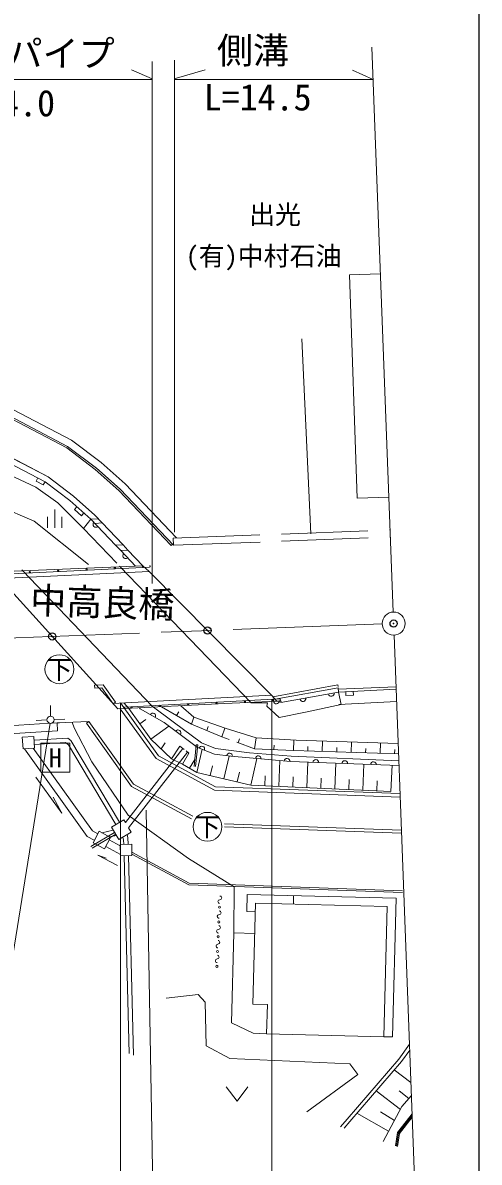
# Model space of a CAD drawing. Units: millimetres, scale not verified. Extents: x 40000 to 680000, y 20000 to 380000.
# Drawn here: x 547366 to 579000, y 260986 to 340020 of the extents above; entities that cross this region are included whole.
import ezdxf
from ezdxf.enums import TextEntityAlignment as Align

# ---------------------------------------------------------------- set-up
doc = ezdxf.new("R2010")
doc.units = ezdxf.units.MM
doc.header["$LTSCALE"] = 1000
doc.header["$PDMODE"] = 32
doc.header["$PDSIZE"] = 500
doc.linetypes.add('CHAIN', pattern=[18.5, 12, -1.5, 3.5, -1.5])
doc.linetypes.add('DASHED', pattern=[7.5, 6, -1.5])
for name, color, linetype, lineweight in [('M-BGD', 7, 'Continuous', 13), ('M-BGD-EXST', 7, 'Continuous', 13), ('M-BMK', 2, 'CHAIN', 13), ('M-BMK-SRVR', 3, 'Continuous', 13), ('M-STR-HTXT', 7, 'Continuous', 13), ('M-STR-STR1', 1, 'Continuous', 13), ('M-STR-STRC', 7, 'Continuous', 13), ('M-TTL-BAND', 7, 'Continuous', 13), ('名称未設定-24', 7, 'Continuous', 13), ('名称未設定-25', 7, 'DASHED', 13), ('名称未設定-26', 7, 'Continuous', 13), ('名称未設定-27', 7, 'Continuous', 13), ('名称未設定-30', 7, 'CHAIN', 13)]:
    doc.layers.add(name, color=color, linetype=linetype, lineweight=lineweight)
doc.layers.add('M-OTRS', color=6, linetype='Continuous')
doc.styles.add('ＭＳ ゴシック', font='')
doc.styles.get('ＭＳ ゴシック').set_extended_font_data('MS Gothic')

msp = doc.modelspace()

# ---------------------------------------------------------------- linework, layer by layer
at = {"layer": 'M-BGD'}
for p, q in [((571564, 338320), (573040, 299148)), ((570002, 322526), (572156, 322601)), ((570002, 322526), (570541, 307035)), ((566716, 318087), (567336, 304566)), ((550406, 310539), (543939, 313927)), ((550470, 310641), (543964, 314049)), ((543435, 311504), (549125, 308523)), ((552468, 309125), (550470, 310641)), ((549125, 308523), (546058, 310130)), ((552392, 309032), (550406, 310539)), ((548266, 307814), (545486, 309107)), ((548910, 308184), (545872, 309776)), ((554021, 307588), (552392, 309032)), ((554104, 307674), (552468, 309125)), ((548404, 308450), (548288, 308228)), ((550881, 307191), (549125, 308523)), ((550881, 307191), (549125, 308523)), ((549787, 306722), (548266, 307814)), ((548288, 308228), (548776, 307973)), ((548910, 308184), (548776, 307973)), ((550627, 306882), (548910, 308184)), ((557651, 303772), (554021, 307588)), ((557811, 303778), (554104, 307674)), ((544230, 307121), (548164, 305454)), ((551564, 304944), (549787, 306722)), ((552088, 305586), (550627, 306882)), ((552366, 305874), (550881, 307191)), ((552366, 305874), (550881, 307191)), ((550881, 307191), (552366, 305874)), ((570541, 307035), (572740, 307112)), ((549582, 304999), (549582, 306249)), ((551114, 306450), (550948, 306263)), ((550948, 306263), (551435, 305831)), ((551601, 306018), (551435, 305831)), ((554328, 303812), (552366, 305874)), ((548164, 305454), (551914, 302451)), ((549082, 305749), (549082, 304999)), ((550082, 305749), (550082, 304999)), ((551564, 304944), (552088, 305586)), ((552088, 305586), (552616, 305612)), ((553800, 303787), (552088, 305586)), ((552361, 305299), (552889, 305324)), ((551564, 304944), (553887, 302530)), ((553800, 303787), (554328, 303812)), ((553800, 303787), (554149, 303426)), ((554328, 303812), (554641, 303450)), ((557651, 303772), (557738, 303854)), ((557811, 303778), (557792, 304277)), ((557811, 303778), (557792, 304277)), ((554149, 303426), (554641, 303450)), ((555187, 302338), (554149, 303426)), ((555681, 302359), (554641, 303450)), ((545448, 301745), (556158, 302258)), ((545859, 301467), (556115, 301960)), ((547366, 301999), (547302, 302066)), ((556327, 292608), (547366, 301999)), ((556327, 292608), (547366, 301999)), ((554072, 302338), (554116, 302291)), ((554072, 302338), (554116, 302291)), ((554116, 302291), (563193, 292860)), ((554116, 302291), (563193, 292860)), ((554116, 302291), (563193, 292860)), ((556115, 301960), (555681, 302359)), ((556115, 301960), (555681, 302359)), ((556115, 301960), (564605, 293387)), ((556115, 301960), (564605, 293387)), ((573100, 297549), (574576, 258377)), ((569217, 293988), (569212, 294092)), ((553599, 292814), (564605, 293387)), ((569222, 293891), (564863, 293101)), ((569222, 293891), (564863, 293101)), ((569237, 293588), (565242, 292865)), ((569237, 293588), (565242, 292865)), ((569222, 293892), (569237, 293589)), ((573242, 293787), (569237, 293588)), ((569237, 293588), (569430, 292735)), ((569750, 293614), (569763, 293364)), ((570276, 293390), (569763, 293364)), ((570264, 293639), (570276, 293390)), ((549292, 292676), (549291, 291926)), ((556602, 288980), (554125, 292435)), ((556771, 289172), (554141, 292842)), ((554364, 292854), (554719, 292465)), ((554364, 292854), (554719, 292465)), ((554448, 292558), (565169, 293116)), ((554448, 292558), (565169, 293116)), ((554719, 292465), (556245, 290335)), ((554719, 292465), (556245, 290335)), ((555508, 292439), (555446, 292501)), ((555508, 292439), (555446, 292501)), ((555508, 292439), (557174, 291475)), ((555508, 292439), (557174, 291475)), ((556327, 292608), (557777, 291529)), ((556327, 292608), (557777, 291529)), ((556987, 292577), (559068, 291361)), ((556987, 292577), (559068, 291361)), ((558308, 292644), (559220, 291857)), ((558308, 292644), (559220, 291857)), ((564975, 292977), (561365, 292797)), ((564323, 292857), (563193, 292860)), ((564323, 292857), (563193, 292860)), ((564289, 292622), (564323, 292857)), ((564289, 292622), (564323, 292857)), ((565129, 291835), (564289, 292622)), ((565129, 291835), (564289, 292622)), ((565266, 292974), (564975, 292977)), ((565266, 292974), (564975, 292977)), ((565242, 292865), (565266, 292974)), ((565242, 292865), (565266, 292974)), ((569430, 292735), (566971, 292200)), ((548293, 291613), (549041, 291660)), ((549541, 291688), (550290, 291723)), ((555888, 291691), (555482, 291400)), ((555888, 291691), (555482, 291400)), ((558179, 292228), (558028, 291969)), ((558179, 292228), (558028, 291969)), ((559068, 291361), (559220, 291857)), ((559068, 291361), (559220, 291857)), ((559220, 291857), (561385, 291097)), ((559220, 291857), (561385, 291097)), ((566971, 292200), (565129, 291835)), ((566971, 292200), (565129, 291835)), ((544054, 291112), (549241, 291431)), ((549370, 291439), (549903, 291471)), ((549738, 291461), (549772, 290912)), ((549738, 291461), (549772, 290912)), ((550932, 291126), (552140, 288758)), ((554905, 287055), (551769, 291431)), ((555041, 287209), (551931, 291548)), ((557498, 291233), (556245, 290335)), ((557498, 291233), (556245, 290335)), ((557174, 291475), (559481, 289759)), ((557174, 291475), (559481, 289759)), ((557777, 291529), (559758, 290082)), ((557777, 291529), (559758, 290082)), ((561156, 290494), (559068, 291361)), ((561156, 290494), (559068, 291361)), ((560112, 290928), (560215, 291210)), ((560112, 290928), (560215, 291210)), ((561156, 290494), (561376, 291099)), ((561156, 290494), (561376, 291099)), ((561385, 291097), (563548, 290419)), ((561385, 291097), (563548, 290419)), ((547331, 290457), (548130, 290507)), ((547381, 289659), (547331, 290457)), ((548130, 290507), (548179, 289708)), ((550490, 290402), (548145, 290257)), ((550328, 290092), (548164, 289958)), ((550530, 289938), (550328, 290092)), ((550696, 290245), (550490, 290402)), ((554068, 284561), (550696, 290245)), ((556245, 290335), (557669, 288970)), ((556245, 290335), (557669, 288970)), ((556957, 289652), (557239, 290066)), ((556957, 289652), (557239, 290066)), ((559758, 290082), (560711, 289673)), ((559758, 290082), (560711, 289673)), ((561679, 290305), (561156, 290494)), ((561679, 290305), (561156, 290494)), ((563431, 289670), (562206, 290114)), ((563431, 289670), (562206, 290114)), ((562294, 290082), (562396, 290364)), ((562294, 290082), (562396, 290364)), ((563431, 289670), (563548, 290419)), ((563431, 289670), (563548, 290419)), ((563548, 290419), (566320, 290262)), ((563548, 290419), (566320, 290262)), ((566119, 289542), (566142, 290268)), ((566119, 289542), (566142, 290268)), ((566320, 290262), (573384, 290026)), ((568123, 289478), (568146, 290201)), ((570127, 289415), (570149, 290134)), ((572131, 289352), (572153, 290067)), ((548179, 289708), (547381, 289659)), ((551838, 283576), (547474, 289664)), ((552191, 283976), (548086, 289702)), ((548621, 290042), (550621, 290042)), ((548621, 288042), (548621, 290042)), ((553810, 284408), (550530, 289938)), ((550621, 290042), (550621, 288042)), ((558462, 289681), (554478, 284555)), ((558778, 289435), (554698, 284186)), ((557669, 288970), (558260, 289837)), ((557669, 288970), (558260, 289837)), ((558260, 289837), (558561, 289604)), ((558260, 289837), (558561, 289604)), ((558881, 289355), (558430, 288603)), ((558881, 289355), (558430, 288603)), ((558679, 289512), (558881, 289355)), ((558679, 289512), (558881, 289355)), ((559388, 289937), (559248, 288444)), ((559388, 289937), (559248, 288444)), ((559488, 289928), (559347, 288435)), ((559488, 289928), (559347, 288435)), ((559388, 289937), (559488, 289928)), ((559388, 289937), (559488, 289928)), ((559426, 288019), (559805, 289631)), ((559426, 288019), (559805, 289631)), ((559481, 289759), (560659, 289295)), ((559481, 289759), (560659, 289295)), ((560659, 289295), (561780, 289145)), ((560659, 289295), (561780, 289145)), ((560711, 289673), (563077, 289372)), ((560711, 289673), (563077, 289372)), ((563077, 289372), (565966, 289161)), ((563077, 289372), (565966, 289161)), ((566119, 289542), (563431, 289670)), ((566119, 289542), (563431, 289670)), ((564775, 289606), (564784, 289906)), ((564775, 289606), (564784, 289906)), ((573411, 289311), (566119, 289542)), ((573411, 289311), (566119, 289542)), ((567121, 289510), (567130, 289810)), ((569125, 289447), (569134, 289746)), ((571129, 289383), (571138, 289683)), ((573133, 289320), (573142, 289620)), ((552140, 288758), (554658, 285047)), ((560662, 286781), (556602, 288980)), ((560730, 287029), (556771, 289172)), ((558430, 288603), (557669, 288970)), ((558430, 288603), (557669, 288970)), ((559426, 288019), (558430, 288603)), ((559426, 288019), (558430, 288603)), ((558928, 288311), (559282, 288915)), ((558928, 288311), (559282, 288915)), ((560360, 287800), (560520, 288481)), ((560360, 287800), (560520, 288481)), ((561293, 287580), (561663, 289155)), ((561293, 287580), (561663, 289155)), ((561780, 289145), (565928, 288774)), ((561780, 289145), (565928, 288774)), ((563160, 287142), (563592, 288983)), ((563160, 287142), (563592, 288983)), ((565103, 287054), (565184, 288841)), ((565103, 287054), (565184, 288841)), ((565928, 288774), (573441, 288498)), ((565928, 288774), (573441, 288498)), ((573429, 288824), (565966, 289161)), ((573429, 288824), (565966, 289161)), ((567046, 286966), (567126, 288730)), ((568989, 286878), (569070, 288659)), ((570932, 286790), (571014, 288588)), ((572875, 286701), (572958, 288516)), ((548266, 287701), (550061, 285196)), ((548266, 287701), (550061, 285196)), ((550621, 288042), (548621, 288042)), ((563160, 287142), (559426, 288019)), ((563160, 287142), (559426, 288019)), ((562227, 287361), (562387, 288043)), ((562227, 287361), (562387, 288043)), ((564132, 287098), (564163, 287797)), ((564132, 287098), (564163, 287797)), ((566075, 287010), (566106, 287709)), ((566075, 287010), (566106, 287709)), ((559057, 284807), (554905, 287055)), ((559153, 284983), (555041, 287209)), ((560730, 287029), (573514, 286564)), ((572875, 286701), (563160, 287142)), ((572875, 286701), (563160, 287142)), ((568018, 286922), (568049, 287621)), ((569961, 286834), (569992, 287533)), ((571904, 286745), (571935, 287445)), ((550061, 285196), (549481, 286302)), ((550061, 285196), (549481, 286302)), ((573523, 286314), (560662, 286781)), ((553509, 284229), (554369, 284739)), ((554478, 284555), (554369, 284739)), ((558854, 282048), (554658, 285047)), ((553726, 283864), (552092, 282894)), ((553726, 283864), (552092, 282894)), ((553803, 283735), (552169, 282765)), ((553803, 283735), (552169, 282765)), ((552570, 283771), (552191, 283976)), ((552570, 283771), (552191, 283976)), ((552570, 283771), (552191, 283976)), ((552232, 283147), (552660, 283938)), ((552660, 283938), (553451, 283510)), ((552835, 283843), (553639, 284010)), ((553509, 284229), (554020, 283369)), ((554020, 283369), (554880, 283879)), ((554880, 283879), (554698, 284186)), ((561349, 284454), (573610, 284009)), ((561354, 284254), (573618, 283809)), ((552322, 283314), (551838, 283576)), ((553023, 282718), (552232, 283147)), ((553451, 283510), (553023, 282718)), ((554116, 282934), (553361, 283343)), ((553380, 283548), (553855, 283647)), ((554113, 283034), (554913, 283054)), ((554134, 282234), (554113, 283034)), ((554302, 283536), (554356, 283314)), ((554356, 283314), (554363, 283040)), ((554598, 283712), (554652, 283494)), ((554652, 283494), (554663, 283048)), ((554913, 283054), (554933, 282255)), ((553919, 281556), (552564, 282290)), ((552564, 282290), (553149, 282072)), ((552564, 282290), (553149, 282072)), ((553919, 281556), (552564, 282290)), ((554131, 282334), (553113, 282885)), ((554933, 282255), (554134, 282234)), ((554384, 282241), (554733, 268518)), ((554683, 282248), (555036, 268413)), ((558905, 280340), (554927, 282494)), ((558873, 280221), (554931, 282356)), ((562006, 280091), (558854, 282048)), ((558873, 280221), (573677, 279684)), ((558905, 280340), (573692, 279803)), ((562006, 280091), (561983, 276888)), ((562006, 280091), (561983, 276888)), ((562885, 278365), (562916, 279565)), ((562885, 278365), (562916, 279565)), ((573237, 279296), (562916, 279565)), ((573237, 279296), (562916, 279565)), ((566119, 278881), (566134, 279481)), ((566119, 278881), (566134, 279481)), ((572987, 269675), (573237, 279296)), ((563485, 278350), (562885, 278365)), ((563485, 278350), (562885, 278365)), ((563318, 271952), (563500, 278949)), ((563318, 271952), (563500, 278949)), ((572622, 278712), (563500, 278949)), ((572622, 278712), (563500, 278949)), ((572387, 269691), (572622, 278712)), ((561821, 270659), (561983, 276888)), ((561821, 270659), (561983, 276888)), ((563446, 276850), (561983, 276888)), ((563446, 276850), (561983, 276888)), ((559530, 272630), (557298, 272372)), ((559530, 272630), (557298, 272372)), ((560017, 272080), (559530, 272630)), ((560017, 272080), (559530, 272630)), ((560078, 269047), (560017, 272080)), ((560078, 269047), (560017, 272080)), ((564318, 271926), (563318, 271952)), ((564318, 271926), (563318, 271952)), ((564266, 269902), (564318, 271926)), ((564266, 269902), (564318, 271926)), ((561821, 270656), (563324, 269927)), ((561821, 270656), (563324, 269927)), ((564266, 269902), (563324, 269927)), ((564266, 269902), (563324, 269927)), ((564266, 269902), (572387, 269691)), ((564266, 269902), (572387, 269691)), ((572387, 269691), (572987, 269675)), ((561717, 268172), (560078, 269047)), ((561717, 268172), (560078, 269047)), ((573424, 268134), (574169, 269178)), ((573621, 267980), (574185, 268769)), ((570034, 267813), (561717, 268172)), ((570034, 267813), (561717, 268172)), ((569842, 263983), (573424, 268134)), ((570032, 263821), (573621, 267980)), ((570577, 267081), (570034, 267813)), ((574270, 266505), (573114, 267392)), ((567046, 264492), (570577, 267081)), ((567046, 264492), (570577, 267081)), ((561469, 266217), (562219, 265217)), ((562219, 265217), (562969, 266217)), ((573543, 264647), (571859, 265938)), ((574128, 265407), (573447, 265928)), ((573649, 264844), (574304, 265613)), ((573649, 264844), (572342, 262424)), ((569393, 263445), (569842, 263983)), ((570516, 264381), (572723, 263129)), ((572166, 264475), (573128, 263879)), ((574351, 264345), (573343, 263049)), ((574356, 264228), (573414, 263018)), ((573485, 262987), (574360, 264112)), ((569646, 263358), (570032, 263821)), ((573343, 263049), (573189, 262131)), ((573414, 263018), (573261, 262106)), ((573333, 262081), (573485, 262987))]:
    msp.add_line(p, q, dxfattribs=at)
at = {"layer": 'M-BGD', "linetype": 'DASHED'}
for p, q in [((557792, 304277), (572825, 304844)), ((557811, 303778), (572844, 304344)), ((549772, 290912), (524388, 289354)), ((549772, 290912), (524388, 289354))]:
    msp.add_line(p, q, dxfattribs=at)
at = {"layer": 'M-BGD'}
for centre, radius in [((547857, 301910), 50), ((549819, 302004), 50), ((549819, 302004), 50), ((551782, 302098), 50), ((551782, 302098), 50), ((553744, 302192), 50), ((553744, 302192), 50), ((555706, 302286), 50), ((555706, 302286), 50), ((554900, 292531), 50), ((554900, 292531), 50), ((556864, 292634), 50), ((556864, 292634), 50), ((558829, 292736), 50), ((558829, 292736), 50), ((560793, 292838), 50), ((560793, 292838), 50), ((562758, 292940), 50), ((562758, 292940), 50), ((564722, 293043), 50), ((564722, 293043), 50), ((549291, 291676), 250), ((560999, 278678), 75), ((560999, 278678), 75), ((560954, 277651), 75), ((560954, 277651), 75), ((560909, 276624), 75), ((560909, 276624), 75), ((560864, 275598), 75), ((560864, 275598), 75), ((560820, 274571), 75), ((560820, 274571), 75)]:
    msp.add_circle(centre, radius, dxfattribs=at)
for centre, radius, start, end in [((552432, 305224), 200, 133.5727, 313.5726), ((552432, 305224), 200, 133.5727, 313.5726), ((554504, 303054), 200, 133.6374, 313.6375), ((554504, 303054), 200, 133.6374, 313.6375), ((556155, 302308), 50, 272.7433, 92.7433), ((556155, 302308), 50, 272.7433, 92.7433), ((568745, 293499), 200, 190.2689, 10.2689), ((554451, 292508), 50, 92.9807, 272.9808), ((554451, 292508), 50, 92.9807, 272.9808), ((564938, 292975), 200, 182.859, 2.859), ((564938, 292975), 200, 182.859, 2.859), ((565172, 293066), 50, 272.9808, 92.9808), ((565172, 293066), 50, 272.9808, 92.9808), ((566777, 293143), 200, 190.2689, 10.2689), ((556373, 291938), 200, 329.9326, 149.9326), ((556373, 291938), 200, 329.9326, 149.9326), ((558125, 290768), 200, 323.3665, 143.3665), ((558125, 290768), 200, 323.3665, 143.3665), ((559769, 289646), 200, 338.5035, 158.5034), ((559769, 289646), 200, 338.5035, 158.5034), ((561694, 289157), 200, 352.3737, 172.3737), ((561694, 289157), 200, 352.3737, 172.3737), ((563685, 288975), 200, 354.8932, 174.8932), ((563685, 288975), 200, 354.8932, 174.8932), ((565677, 288797), 200, 354.8932, 174.8932), ((565677, 288797), 200, 354.8932, 174.8932), ((567675, 288710), 200, 357.8971, 177.897), ((569674, 288637), 200, 357.8971, 177.897), ((571672, 288563), 200, 357.8971, 177.897), ((561019, 279063), 128, 89.0653, 265.9412), ((561019, 279063), 128, 89.0653, 265.9412), ((561023, 279320), 128, 269.0653, 85.9412), ((561023, 279320), 128, 269.0653, 85.9412), ((560978, 278293), 128, 269.0653, 85.9412), ((560978, 278293), 128, 269.0653, 85.9412), ((560974, 278036), 128, 89.0653, 265.9412), ((560974, 278036), 128, 89.0653, 265.9412), ((560929, 277009), 128, 89.0653, 265.9412), ((560929, 277009), 128, 89.0653, 265.9412), ((560934, 277266), 128, 269.0653, 85.9412), ((560934, 277266), 128, 269.0653, 85.9412), ((560885, 275982), 128, 89.0653, 265.9412), ((560885, 275982), 128, 89.0653, 265.9412), ((560889, 276239), 128, 269.0653, 85.9412), ((560889, 276239), 128, 269.0653, 85.9412), ((560840, 274956), 128, 89.0653, 265.9412), ((560840, 274956), 128, 89.0653, 265.9412), ((560844, 275213), 128, 269.0653, 85.9412), ((560844, 275213), 128, 269.0653, 85.9412)]:
    msp.add_arc(centre, radius, start, end, dxfattribs=at)
at = {"layer": 'M-BGD-EXST'}
for centre in [(549902, 295178), (560168, 284254)]:
    msp.add_circle(centre, 1000, dxfattribs=at)
at = {"layer": 'M-BMK'}
msp.add_line((469516, 294446), (572271, 298318), dxfattribs=at)
at = {"layer": 'M-BMK-SRVR'}
msp.add_circle((573070, 298348), 800, dxfattribs=at)
at = {"layer": 'M-OTRS'}
for p in [(560173, 297862), (573070, 298348), (549406, 297457)]:
    msp.add_point(p, dxfattribs=at)
at = {"layer": 'M-STR-HTXT'}
for p, q in [((556337, 336135), (554901, 336764)), ((556337, 301133), (556337, 337339)), ((557846, 336141), (560001, 336764)), ((557870, 304677), (557870, 337417)), ((571648, 336093), (570211, 336722)), ((535282, 336093), (556337, 336093)), ((557870, 336093), (571648, 336093)), ((554141, 292842), (554141, 248461)), ((564633, 293068), (564633, 254217)), ((555908, 285413), (556785, 236701))]:
    msp.add_line(p, q, dxfattribs=at)
at = {"layer": 'M-STR-STR1'}
for p, q in [((555681, 302359), (545479, 301918)), ((556115, 301960), (564605, 293387)), ((545443, 301845), (553949, 292426)), ((564975, 292977), (564605, 293387)), ((561365, 292797), (553949, 292426)), ((564975, 292977), (561365, 292797))]:
    msp.add_line(p, q, dxfattribs=at)
at = {"layer": 'M-STR-STRC'}
msp.add_line((549251, 291429), (544014, 258837), dxfattribs=at)
at = {"layer": 'M-TTL-BAND', "lineweight": 25}
msp.add_line((579000, 20000), (579000, 370000), dxfattribs=at)
at = {"layer": '名称未設定-24'}
for p, q in [((552341, 294065), (552940, 294087)), ((552341, 294065), (552348, 293865)), ((553800, 292888), (552940, 294087)), ((552348, 293865), (552841, 293884)), ((553638, 292771), (552841, 293884))]:
    msp.add_line(p, q, dxfattribs=at)
at = {"layer": '名称未設定-25'}
for p, q in [((550739, 311064), (544070, 314558)), ((552786, 309512), (550739, 311064)), ((554452, 308034), (552786, 309512)), ((558018, 304286), (554452, 308034)), ((554364, 292854), (554719, 292465)), ((549738, 291461), (551931, 291548)), ((550796, 291505), (550932, 291126))]:
    msp.add_line(p, q, dxfattribs=at)
at = {"layer": '名称未設定-25', "linetype": 'Continuous'}
msp.add_line((551931, 291548), (551769, 291431), dxfattribs=at)
at = {"layer": '名称未設定-26'}
msp.add_line((553800, 292888), (553638, 292771), dxfattribs=at)
at = {"layer": '名称未設定-27'}
for p, q in [((569227, 293801), (573236, 293952)), ((569237, 293588), (573242, 293787)), ((569280, 292727), (573273, 292951))]:
    msp.add_line(p, q, dxfattribs=at)
at = {"layer": '名称未設定-30'}
msp.add_line((569212, 294092), (564705, 293275), dxfattribs=at)

# ---------------------------------------------------------------- texts
at = {"layer": 'M-BGD', "style": 'ＭＳ ゴシック'}
for s, p in [('出光', (563044, 325665)), ('\u3000\u3000\u3000(有)中村石油', (553262, 322791))]:
    msp.add_text(s, height=1320, dxfattribs=at).set_placement(p, align=Align.BOTTOM_LEFT)
msp.add_text('中高良橋', height=1833, rotation=358.008, dxfattribs=at).set_placement((547830, 298518), align=Align.BOTTOM_LEFT)
msp.add_text('H', height=1320, dxfattribs=at).set_placement((549621, 289042), align=Align.MIDDLE_CENTER)
at = {"layer": 'M-BGD-EXST', "style": 'ＭＳ ゴシック'}
for p in [(549902, 295178), (560168, 284254)]:
    msp.add_text('下', height=1320, dxfattribs=at).set_placement(p, align=Align.MIDDLE_CENTER)
at = {"layer": 'M-STR-HTXT', "style": 'ＭＳ ゴシック'}
for s, p in [('側溝', (560818, 336637)), ('ガードパイプ', (538734, 336424)), ('L=24.0', (542122, 332981)), ('L=14.5', (559904, 333390))]:
    msp.add_text(s, height=1833, dxfattribs=at).set_placement(p, align=Align.BOTTOM_LEFT)

doc.saveas('drawing.dxf')
